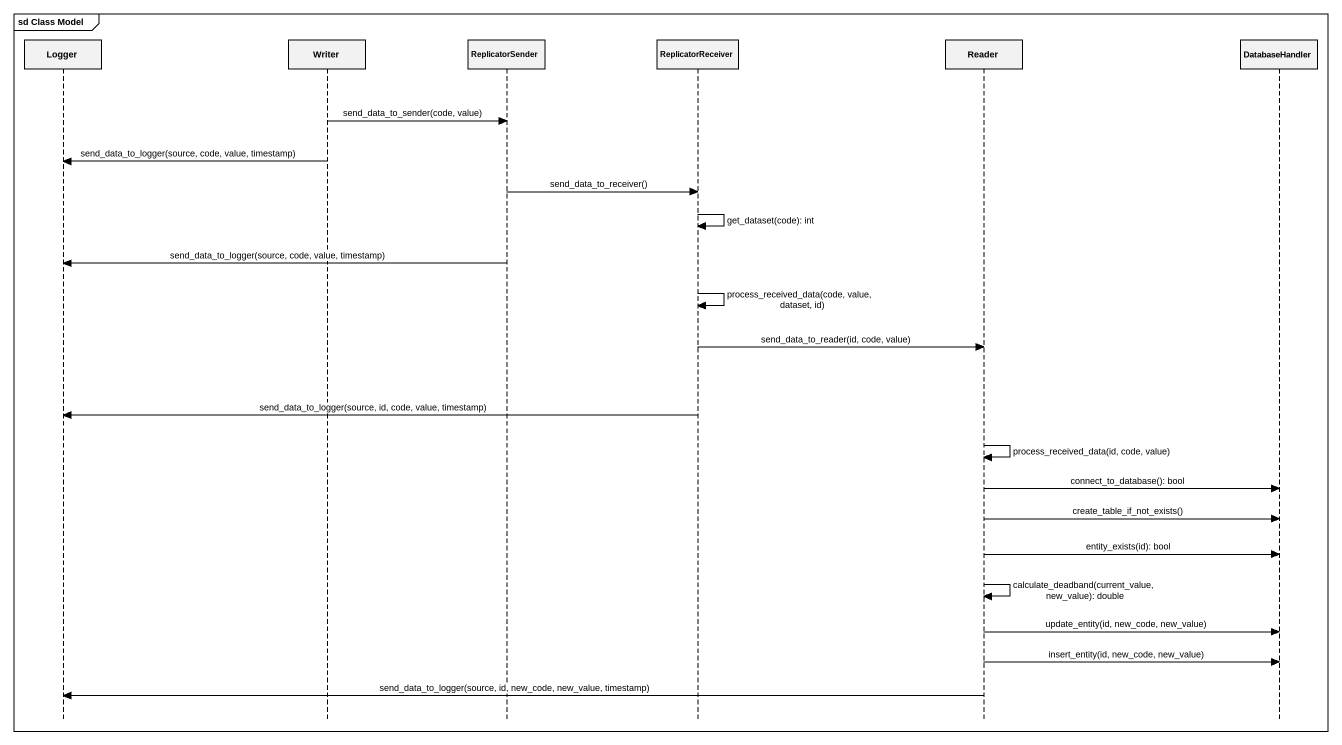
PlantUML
@startuml
mainframe sd Class Model
hide footbox
participant Logger
participant Writer
participant ReplicatorSender
participant ReplicatorReceiver
participant Reader
participant DatabaseHandler

Writer -> ReplicatorSender : send_data_to_sender(code, value)
Writer -> Logger : send_data_to_logger(source, code, value, timestamp)
ReplicatorSender -> ReplicatorReceiver : send_data_to_receiver()
ReplicatorReceiver -> ReplicatorReceiver : get_dataset(code): int
ReplicatorSender -> Logger : send_data_to_logger(source, code, value, timestamp)
ReplicatorReceiver -> ReplicatorReceiver : process_received_data(code, value, dataset, id)
ReplicatorReceiver -> Reader : send_data_to_reader(id, code, value)
ReplicatorReceiver -> Logger : send_data_to_logger(source, id, code, value, timestamp)
Reader -> Reader : process_received_data(id, code, value)
Reader -> DatabaseHandler : connect_to_database(): bool
Reader -> DatabaseHandler : create_table_if_not_exists()
Reader -> DatabaseHandler : entity_exists(id): bool
Reader -> Reader : calculate_deadband(current_value, new_value): double
Reader -> DatabaseHandler : update_entity(id, new_code, new_value)
Reader -> DatabaseHandler : insert_entity(id, new_code, new_value)
Reader -> Logger : send_data_to_logger(source, id, new_code, new_value, timestamp)
@enduml
